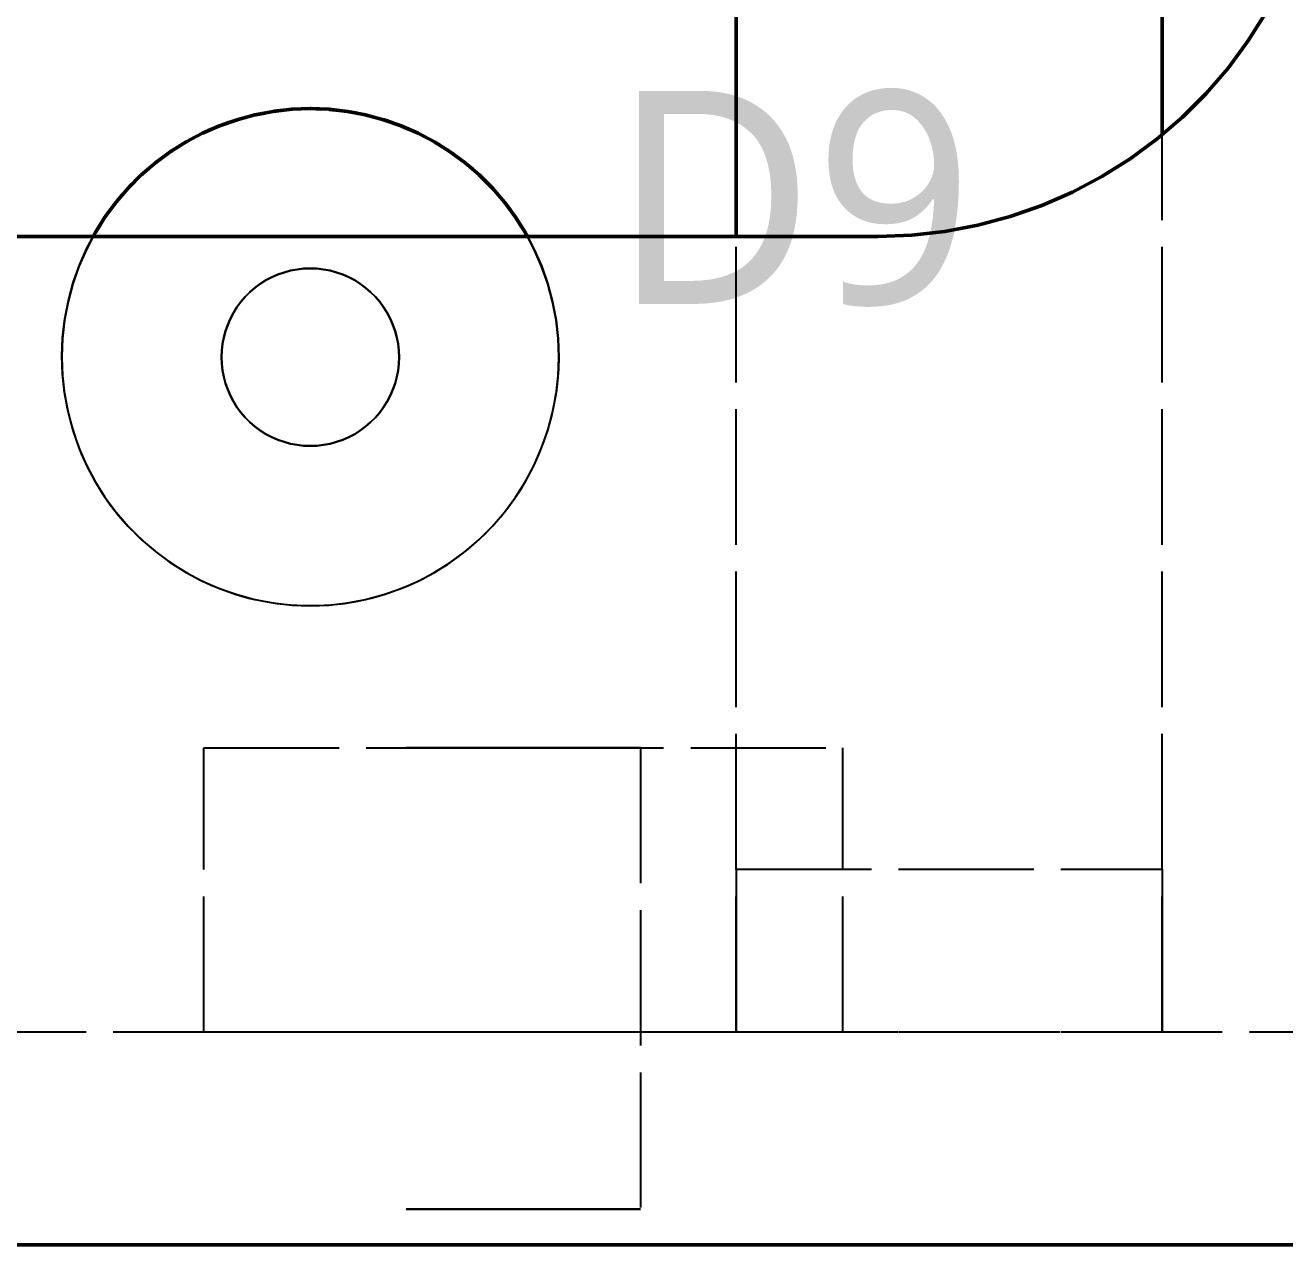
# Model space of a CAD drawing. Header units: millimetres. Extents: x 0 to 420, y 0 to 297.
# Drawn here: x 160.99 to 172.82, y 225.67 to 237.12 of the extents above; entities that cross this region are included whole.
import ezdxf

# ---------------------------------------------------------------- set-up
doc = ezdxf.new("R2010")
doc.units = ezdxf.units.MM
doc.linetypes.add('DASHED', pattern=[1.524, 1.27, -0.254])
for name, color, linetype, lineweight in [('DIM', 3, 'CONTINUOUS', 18), ('HIDDEN', 8, 'DASHED', 25), ('VISIBLE', 7, 'CONTINUOUS', 50)]:
    doc.layers.add(name, color=color, linetype=linetype, lineweight=lineweight)
doc.styles.add('CJK', font='NotoSansCJK-Regular.ttc')

msp = doc.modelspace()

# ---------------------------------------------------------------- linework, layer by layer
at = {"layer": 'HIDDEN'}
for points in [[(167.66667, 227.66667), (167.66667, 237.5695)], [(171.66667, 227.66667), (171.66667, 237.5695)], [(172.4702, 236.96739), (172.63731, 237.23333)], [(172.28369, 236.71468), (172.4702, 236.96739)], [(172.07882, 236.47661), (172.28369, 236.71468)], [(171.85673, 236.25452), (172.07882, 236.47661)], [(163.41123, 236.31767), (163.49594, 236.32695)], [(163.58507, 236.33028), (163.67014, 236.3332)], [(163.75937, 236.32986), (163.84433, 236.32644)], [(163.93317, 236.31643), (164.01753, 236.30669)], [(162.90215, 236.20281), (162.98291, 236.23074)], [(163.06882, 236.25376), (163.15136, 236.27557)], [(163.23882, 236.29212), (163.32269, 236.3077)], [(164.10548, 236.29004), (164.18876, 236.27406)], [(164.27536, 236.25086), (164.35709, 236.22874)], [(164.44185, 236.19908), (164.52156, 236.17098)], [(171.61866, 236.04964), (171.85673, 236.25452)], [(162.58256, 236.06436), (162.65837, 236.10405)], [(162.73977, 236.13956), (162.81827, 236.17346)], [(164.60403, 236.135), (164.68126, 236.1011)], [(171.66667, 229.19453), (171.66667, 236.09096)], [(162.43142, 235.97763), (162.5041, 236.02289)], [(164.76098, 236.05897), (164.8353, 236.01949)], [(164.91183, 235.9714), (164.98281, 235.92661)], [(171.36594, 235.86313), (171.61866, 236.04964)], [(162.28718, 235.87986), (162.35632, 235.93045)], [(165.05575, 235.87278), (165.12298, 235.82298)], [(171.1, 235.69603), (171.36594, 235.86313)], [(162.15064, 235.77159), (162.21586, 235.82723)], [(165.19192, 235.76365), (165.25503, 235.70917)], [(162.02257, 235.65343), (162.08349, 235.71381)], [(165.31959, 235.6446), (165.3782, 235.58581)], [(170.82231, 235.54926), (171.1, 235.69603)], [(161.90369, 235.52604), (161.95996, 235.59082)], [(165.43805, 235.51627), (165.49183, 235.45361)], [(170.53443, 235.42366), (170.82231, 235.54926)], [(161.79465, 235.39012), (161.84596, 235.45895)], [(165.54663, 235.37935), (165.59526, 235.31329)], [(170.23797, 235.31993), (170.53443, 235.42366)], [(161.69607, 235.24645), (161.74212, 235.31895)], [(169.93459, 235.23864), (170.23797, 235.31993)], [(113.66667, 235.13333), (169, 235.13333)], [(161.62832, 235.13333), (161.56441, 235.0124)], [(161.56961, 235.02314), (161.64903, 235.17158)], [(165.64473, 235.23457), (165.68793, 235.16564)], [(165.76893, 235.0124), (165.70501, 235.13333)], [(165.70507, 235.13333), (165.76979, 235.0106)], [(167.66667, 229.19453), (167.66667, 235.13333)], [(169, 235.13333), (169.31387, 235.14508)], [(169.31387, 235.14508), (169.62598, 235.18024)], [(169.62598, 235.18024), (169.93459, 235.23864)], [(161.56441, 235.0124), (161.49463, 234.85246)], [(161.49914, 234.86387), (161.56961, 235.02314)], [(165.83871, 234.85246), (165.76893, 235.0124)], [(165.76979, 235.0106), (165.83931, 234.85092)], [(161.49463, 234.85246), (161.437, 234.68776)], [(161.44074, 234.69979), (161.49914, 234.86387)], [(163.3051, 234.75081), (163.36222, 234.77573)], [(163.36222, 234.77573), (163.3051, 234.75081)], [(163.36222, 234.77573), (163.42104, 234.79631)], [(163.42104, 234.79631), (163.36222, 234.77573)], [(163.42104, 234.79631), (163.48123, 234.81244)], [(163.48123, 234.81244), (163.42104, 234.79631)], [(163.48123, 234.81244), (163.54246, 234.82403)], [(163.54246, 234.82403), (163.48123, 234.81244)], [(163.54246, 234.82403), (163.60439, 234.831)], [(163.60439, 234.831), (163.54246, 234.82403)], [(163.60439, 234.831), (163.66667, 234.83333)], [(163.66667, 234.83333), (163.60439, 234.831)], [(163.66667, 234.83333), (163.72894, 234.831)], [(163.72894, 234.831), (163.66667, 234.83333)], [(163.72894, 234.831), (163.79087, 234.82403)], [(163.79087, 234.82403), (163.72894, 234.831)], [(163.79087, 234.82403), (163.8521, 234.81244)], [(163.8521, 234.81244), (163.79087, 234.82403)], [(163.8521, 234.81244), (163.9123, 234.79631)], [(163.9123, 234.79631), (163.8521, 234.81244)], [(163.9123, 234.79631), (163.97112, 234.77573)], [(163.97112, 234.77573), (163.9123, 234.79631)], [(163.97112, 234.77573), (164.02824, 234.75081)], [(164.02824, 234.75081), (163.97112, 234.77573)], [(165.89634, 234.68776), (165.83871, 234.85246)], [(165.83931, 234.85092), (165.89673, 234.68649)], [(161.437, 234.68776), (161.39183, 234.51922)], [(161.39475, 234.53181), (161.44074, 234.69979)], [(163.14709, 234.65153), (163.19723, 234.68853)], [(163.19723, 234.68853), (163.14709, 234.65153)], [(163.19723, 234.68853), (163.25, 234.72169)], [(163.25, 234.72169), (163.19723, 234.68853)], [(163.25, 234.72169), (163.3051, 234.75081)], [(163.3051, 234.75081), (163.25, 234.72169)], [(164.02824, 234.75081), (164.08333, 234.72169)], [(164.08333, 234.72169), (164.02824, 234.75081)], [(164.08333, 234.72169), (164.1361, 234.68853)], [(164.1361, 234.68853), (164.08333, 234.72169)], [(164.1361, 234.68853), (164.18624, 234.65153)], [(164.18624, 234.65153), (164.1361, 234.68853)], [(165.9415, 234.51922), (165.89634, 234.68776)], [(165.89673, 234.68649), (165.94172, 234.51825)], [(163.01514, 234.51957), (163.05579, 234.56681)], [(163.05579, 234.56681), (163.01514, 234.51957)], [(163.05579, 234.56681), (163.09986, 234.61088)], [(163.09986, 234.61088), (163.05579, 234.56681)], [(163.09986, 234.61088), (163.14709, 234.65153)], [(163.14709, 234.65153), (163.09986, 234.61088)], [(164.18624, 234.65153), (164.23348, 234.61088)], [(164.23348, 234.61088), (164.18624, 234.65153)], [(164.23348, 234.61088), (164.27754, 234.56681)], [(164.27754, 234.56681), (164.23348, 234.61088)], [(164.27754, 234.56681), (164.31819, 234.51957)], [(164.31819, 234.51957), (164.27754, 234.56681)], [(161.39183, 234.51922), (161.35939, 234.34777)], [(161.36141, 234.36087), (161.39475, 234.53181)], [(162.91586, 234.36157), (162.94498, 234.41667)], [(162.94498, 234.41667), (162.91586, 234.36157)], [(162.94498, 234.41667), (162.97813, 234.46943)], [(162.97813, 234.46943), (162.94498, 234.41667)], [(162.97813, 234.46943), (163.01514, 234.51957)], [(163.01514, 234.51957), (162.97813, 234.46943)], [(164.31819, 234.51957), (164.3552, 234.46943)], [(164.3552, 234.46943), (164.31819, 234.51957)], [(164.3552, 234.46943), (164.38835, 234.41667)], [(164.38835, 234.41667), (164.3552, 234.46943)], [(164.38835, 234.41667), (164.41747, 234.36157)], [(164.41747, 234.36157), (164.38835, 234.41667)], [(165.97394, 234.34777), (165.9415, 234.51922)], [(165.94172, 234.51825), (165.97404, 234.34711)], [(161.35939, 234.34777), (161.33986, 234.17437)], [(161.34091, 234.18792), (161.36141, 234.36087)], [(162.87036, 234.24563), (162.89094, 234.30445)], [(162.89094, 234.30445), (162.87036, 234.24563)], [(162.89094, 234.30445), (162.91586, 234.36157)], [(162.91586, 234.36157), (162.89094, 234.30445)], [(164.41747, 234.36157), (164.44239, 234.30445)], [(164.44239, 234.30445), (164.41747, 234.36157)], [(164.44239, 234.30445), (164.46298, 234.24563)], [(164.46298, 234.24563), (164.44239, 234.30445)], [(165.99348, 234.17437), (165.97394, 234.34777)], [(165.97404, 234.34711), (165.9935, 234.17404)], [(161.33337, 234.01393), (161.34091, 234.18792)], [(162.84264, 234.1242), (162.85423, 234.18543)], [(162.85423, 234.18543), (162.84264, 234.1242)], [(162.85423, 234.18543), (162.87036, 234.24563)], [(162.87036, 234.24563), (162.85423, 234.18543)], [(164.46298, 234.24563), (164.47911, 234.18543)], [(164.47911, 234.18543), (164.46298, 234.24563)], [(164.47911, 234.18543), (164.49069, 234.1242)], [(164.49069, 234.1242), (164.47911, 234.18543)], [(161.33986, 234.17437), (161.33333, 234)], [(162.83333, 234), (162.83566, 234.06228)], [(162.83566, 234.06228), (162.83333, 234)], [(162.83566, 234.06228), (162.84264, 234.1242)], [(162.84264, 234.1242), (162.83566, 234.06228)], [(164.49069, 234.1242), (164.49767, 234.06228)], [(164.49767, 234.06228), (164.49069, 234.1242)], [(164.49767, 234.06228), (164.5, 234)], [(164.5, 234), (164.49767, 234.06228)], [(166, 234), (165.99348, 234.17437)], [(165.9935, 234.17404), (166, 234)], [(161.33333, 234), (161.33986, 233.82563)], [(161.33884, 233.83985), (161.33337, 234.01393)], [(162.83566, 233.93772), (162.83333, 234)], [(162.83333, 234), (162.83566, 233.93772)], [(164.5, 234), (164.49767, 233.93772)], [(164.49767, 233.93772), (164.5, 234)], [(165.99348, 233.82563), (166, 234)], [(166, 234), (165.99734, 233.88855)], [(161.35727, 233.66667), (161.33884, 233.83985)], [(161.33986, 233.82563), (161.35939, 233.65223)], [(162.84264, 233.8758), (162.83566, 233.93772)], [(162.83566, 233.93772), (162.84264, 233.8758)], [(162.85423, 233.81457), (162.84264, 233.8758)], [(162.84264, 233.8758), (162.85423, 233.81457)], [(164.49069, 233.8758), (164.47911, 233.81457)], [(164.47911, 233.81457), (164.49069, 233.8758)], [(164.49767, 233.93772), (164.49069, 233.8758)], [(164.49069, 233.8758), (164.49767, 233.93772)], [(165.97394, 233.65223), (165.99348, 233.82563)], [(165.99734, 233.88855), (165.98935, 233.77735)], [(162.87036, 233.75437), (162.85423, 233.81457)], [(162.85423, 233.81457), (162.87036, 233.75437)], [(162.89094, 233.69555), (162.87036, 233.75437)], [(162.87036, 233.75437), (162.89094, 233.69555)], [(164.46298, 233.75437), (164.44239, 233.69555)], [(164.44239, 233.69555), (164.46298, 233.75437)], [(164.47911, 233.81457), (164.46298, 233.75437)], [(164.46298, 233.75437), (164.47911, 233.81457)], [(165.98935, 233.77735), (165.97607, 233.66667)], [(161.35727, 233.66667), (161.38395, 233.51661)], [(161.35939, 233.65223), (161.39183, 233.48078)], [(162.91586, 233.63843), (162.89094, 233.69555)], [(162.89094, 233.69555), (162.91586, 233.63843)], [(162.94498, 233.58333), (162.91586, 233.63843)], [(162.91586, 233.63843), (162.94498, 233.58333)], [(164.41747, 233.63843), (164.38835, 233.58333)], [(164.38835, 233.58333), (164.41747, 233.63843)], [(164.44239, 233.69555), (164.41747, 233.63843)], [(164.41747, 233.63843), (164.44239, 233.69555)], [(165.9415, 233.48078), (165.97394, 233.65223)], [(165.95746, 233.5565), (165.97607, 233.66667)], [(161.38395, 233.51661), (161.41981, 233.37067)], [(161.39183, 233.48078), (161.437, 233.31224)], [(162.97813, 233.53057), (162.94498, 233.58333)], [(162.94498, 233.58333), (162.97813, 233.53057)], [(163.01514, 233.48043), (162.97813, 233.53057)], [(162.97813, 233.53057), (163.01514, 233.48043)], [(163.05579, 233.43319), (163.01514, 233.48043)], [(163.01514, 233.48043), (163.05579, 233.43319)], [(164.31819, 233.48043), (164.27754, 233.43319)], [(164.27754, 233.43319), (164.31819, 233.48043)], [(164.3552, 233.53057), (164.31819, 233.48043)], [(164.31819, 233.48043), (164.3552, 233.53057)], [(164.38835, 233.58333), (164.3552, 233.53057)], [(164.3552, 233.53057), (164.38835, 233.58333)], [(165.89634, 233.31224), (165.9415, 233.48078)], [(165.93387, 233.44844), (165.95746, 233.5565)], [(161.41981, 233.37067), (161.46421, 233.22953)], [(163.09986, 233.38912), (163.05579, 233.43319)], [(163.05579, 233.43319), (163.09986, 233.38912)], [(163.14709, 233.34847), (163.09986, 233.38912)], [(163.09986, 233.38912), (163.14709, 233.34847)], [(164.23348, 233.38912), (164.18624, 233.34847)], [(164.18624, 233.34847), (164.23348, 233.38912)], [(164.27754, 233.43319), (164.23348, 233.38912)], [(164.23348, 233.38912), (164.27754, 233.43319)], [(165.90041, 233.32559), (165.93387, 233.44844)], [(161.437, 233.31224), (161.49463, 233.14754)], [(163.19723, 233.31147), (163.14709, 233.34847)], [(163.14709, 233.34847), (163.19723, 233.31147)], [(163.25, 233.27831), (163.19723, 233.31147)], [(163.19723, 233.31147), (163.25, 233.27831)], [(163.3051, 233.24919), (163.25, 233.27831)], [(163.25, 233.27831), (163.3051, 233.24919)], [(163.36222, 233.22427), (163.3051, 233.24919)], [(163.3051, 233.24919), (163.36222, 233.22427)], [(164.02824, 233.24919), (163.97112, 233.22427)], [(163.97112, 233.22427), (164.02824, 233.24919)], [(164.08333, 233.27831), (164.02824, 233.24919)], [(164.02824, 233.24919), (164.08333, 233.27831)], [(164.1361, 233.31147), (164.08333, 233.27831)], [(164.08333, 233.27831), (164.1361, 233.31147)], [(164.18624, 233.34847), (164.1361, 233.31147)], [(164.1361, 233.31147), (164.18624, 233.34847)], [(165.83871, 233.14754), (165.89634, 233.31224)], [(165.86089, 233.20638), (165.90041, 233.32559)], [(161.46421, 233.22953), (161.51649, 233.09381)], [(161.49463, 233.14754), (161.56441, 232.9876)], [(163.42104, 233.20369), (163.36222, 233.22427)], [(163.36222, 233.22427), (163.42104, 233.20369)], [(163.48123, 233.18756), (163.42104, 233.20369)], [(163.42104, 233.20369), (163.48123, 233.18756)], [(163.54246, 233.17597), (163.48123, 233.18756)], [(163.48123, 233.18756), (163.54246, 233.17597)], [(163.60439, 233.169), (163.54246, 233.17597)], [(163.54246, 233.17597), (163.60439, 233.169)], [(163.66667, 233.16667), (163.60439, 233.169)], [(163.60439, 233.169), (163.66667, 233.16667)], [(163.72894, 233.169), (163.66667, 233.16667)], [(163.66667, 233.16667), (163.72894, 233.169)], [(163.79087, 233.17597), (163.72894, 233.169)], [(163.72894, 233.169), (163.79087, 233.17597)], [(163.8521, 233.18756), (163.79087, 233.17597)], [(163.79087, 233.17597), (163.8521, 233.18756)], [(163.9123, 233.20369), (163.8521, 233.18756)], [(163.8521, 233.18756), (163.9123, 233.20369)], [(163.97112, 233.22427), (163.9123, 233.20369)], [(163.9123, 233.20369), (163.97112, 233.22427)], [(165.76893, 232.9876), (165.83871, 233.14754)], [(165.81573, 233.09118), (165.86089, 233.20638)], [(161.51649, 233.09381), (161.57588, 232.96411)], [(165.76542, 232.98036), (165.81573, 233.09118)], [(161.56441, 232.9876), (161.64594, 232.83333)], [(161.57588, 232.96411), (161.64156, 232.84095)], [(165.68739, 232.83333), (165.76893, 232.9876)], [(165.71047, 232.87425), (165.76542, 232.98036)], [(161.64156, 232.84095), (161.71274, 232.7246)], [(161.64594, 232.83333), (161.73878, 232.68559)], [(165.58853, 232.67679), (165.6514, 232.77311)], [(165.59456, 232.68559), (165.68739, 232.83333)], [(165.6514, 232.77311), (165.71047, 232.87425)], [(161.71274, 232.7246), (161.78895, 232.61485)], [(161.73878, 232.68559), (161.84239, 232.54519)], [(165.49094, 232.54519), (165.59456, 232.68559)], [(165.52218, 232.58525), (165.58853, 232.67679)], [(161.78895, 232.61485), (161.86966, 232.51165)], [(161.84239, 232.54519), (161.95621, 232.41293)], [(165.37712, 232.41293), (165.49094, 232.54519)], [(165.45267, 232.49846), (165.52218, 232.58525)], [(161.86966, 232.51165), (161.95436, 232.41493)], [(161.95436, 232.41493), (162.04264, 232.3246)], [(161.95621, 232.41293), (162.0796, 232.28955)], [(165.25374, 232.28955), (165.37712, 232.41293)], [(165.30533, 232.33891), (165.3803, 232.41636)], [(165.3803, 232.41636), (165.45267, 232.49846)], [(162.04264, 232.3246), (162.13412, 232.24052)], [(162.0796, 232.28955), (162.21186, 232.17573)], [(165.12148, 232.17573), (165.25374, 232.28955)], [(165.22799, 232.26602), (165.30533, 232.33891)], [(162.13412, 232.24052), (162.22849, 232.16259)], [(162.21186, 232.17573), (162.35225, 232.07211)], [(164.98108, 232.07211), (165.12148, 232.17573)], [(165.06588, 232.13274), (165.1485, 232.19761)], [(165.1485, 232.19761), (165.22799, 232.26602)], [(162.22849, 232.16259), (162.32543, 232.09067)], [(162.32543, 232.09067), (162.42469, 232.02467)], [(162.35225, 232.07211), (162.5, 231.97927)], [(164.83333, 231.97927), (164.98108, 232.07211)], [(164.84022, 231.98326), (164.95446, 232.05423)], [(164.95446, 232.05423), (165.06588, 232.13274)], [(162.42469, 232.02467), (162.51277, 231.97196)], [(162.5, 231.97927), (162.65427, 231.89774)], [(162.51277, 231.97196), (162.61674, 231.91623)], [(164.67906, 231.89774), (164.83333, 231.97927)], [(164.72349, 231.91972), (164.84022, 231.98326)], [(162.61674, 231.91623), (162.73574, 231.86042)], [(162.65427, 231.89774), (162.8142, 231.82796)], [(162.73574, 231.86042), (162.85663, 231.81179)], [(162.8142, 231.82796), (162.9789, 231.77033)], [(164.35443, 231.77033), (164.51913, 231.82796)], [(164.48378, 231.81442), (164.60458, 231.86347)], [(164.51913, 231.82796), (164.67906, 231.89774)], [(164.60458, 231.86347), (164.72349, 231.91972)], [(162.85663, 231.81179), (162.97914, 231.77026)], [(162.9789, 231.77033), (163.14745, 231.72517)], [(162.97914, 231.77026), (163.103, 231.73577)], [(163.103, 231.73577), (163.22795, 231.70828)], [(163.14745, 231.72517), (163.3189, 231.69273)], [(163.22795, 231.70828), (163.35374, 231.68775)], [(163.98688, 231.68874), (164.11265, 231.70968)], [(164.01443, 231.69273), (164.18588, 231.72517)], [(164.11265, 231.70968), (164.23756, 231.73758)], [(164.18588, 231.72517), (164.35443, 231.77033)], [(164.23756, 231.73758), (164.36135, 231.77248)], [(164.36135, 231.77248), (164.48378, 231.81442)], [(163.3189, 231.69273), (163.4923, 231.67319)], [(163.35374, 231.68775), (163.48012, 231.67414)], [(163.48012, 231.67414), (163.60688, 231.66743)], [(163.4923, 231.67319), (163.66667, 231.66667)], [(163.60688, 231.66743), (163.73376, 231.66763)], [(163.66667, 231.66667), (163.84104, 231.67319)], [(163.73376, 231.66763), (163.86051, 231.67473)], [(163.84104, 231.67319), (164.01443, 231.69273)], [(163.86051, 231.67473), (163.98688, 231.68874)], [(162.66667, 230.33333), (168.66667, 230.33333)], [(162.66667, 227.66667), (162.66667, 230.33333)], [(162.66667, 230.33333), (168.66667, 230.33333)], [(162.66667, 227.66667), (162.66667, 230.33333)], [(164.56667, 230.33333), (164.56974, 230.33333)], [(164.56974, 230.33333), (164.56667, 230.33333)], [(164.56974, 230.33333), (164.57895, 230.33333)], [(164.57895, 230.33333), (164.56974, 230.33333)], [(164.57895, 230.33333), (164.59425, 230.33333)], [(164.59425, 230.33333), (164.57895, 230.33333)], [(164.59425, 230.33333), (164.61554, 230.33333)], [(164.61554, 230.33333), (164.59425, 230.33333)], [(164.61554, 230.33333), (164.64271, 230.33333)], [(164.64271, 230.33333), (164.61554, 230.33333)], [(164.64271, 230.33333), (164.6756, 230.33333)], [(164.6756, 230.33333), (164.64271, 230.33333)], [(164.6756, 230.33333), (164.71404, 230.33333)], [(164.71404, 230.33333), (164.6756, 230.33333)], [(164.71404, 230.33333), (164.7578, 230.33333)], [(164.7578, 230.33333), (164.71404, 230.33333)], [(164.7578, 230.33333), (164.80665, 230.33333)], [(164.80665, 230.33333), (164.7578, 230.33333)], [(164.80665, 230.33333), (164.86031, 230.33333)], [(164.86031, 230.33333), (164.80665, 230.33333)], [(164.86031, 230.33333), (164.91848, 230.33333)], [(164.91848, 230.33333), (164.86031, 230.33333)], [(164.91848, 230.33333), (164.98083, 230.33333)], [(164.98083, 230.33333), (164.91848, 230.33333)], [(164.98083, 230.33333), (165.04701, 230.33333)], [(165.04701, 230.33333), (164.98083, 230.33333)], [(165.04701, 230.33333), (165.11667, 230.33333)], [(165.11667, 230.33333), (165.04701, 230.33333)], [(165.11667, 230.33333), (165.18939, 230.33333)], [(165.18939, 230.33333), (165.11667, 230.33333)], [(165.18939, 230.33333), (165.26479, 230.33333)], [(165.26479, 230.33333), (165.18939, 230.33333)], [(165.26479, 230.33333), (165.34244, 230.33333)], [(165.34244, 230.33333), (165.26479, 230.33333)], [(165.34244, 230.33333), (165.42189, 230.33333)], [(165.42189, 230.33333), (165.34244, 230.33333)], [(165.42189, 230.33333), (165.50272, 230.33333)], [(165.50272, 230.33333), (165.42189, 230.33333)], [(165.50272, 230.33333), (165.58446, 230.33333)], [(165.58446, 230.33333), (165.50272, 230.33333)], [(165.58446, 230.33333), (165.66667, 230.33333)], [(165.66667, 230.33333), (165.58446, 230.33333)], [(165.66667, 230.33333), (165.74887, 230.33333)], [(165.74887, 230.33333), (165.66667, 230.33333)], [(165.74887, 230.33333), (165.83061, 230.33333)], [(165.83061, 230.33333), (165.74887, 230.33333)], [(165.83061, 230.33333), (165.91144, 230.33333)], [(165.91144, 230.33333), (165.83061, 230.33333)], [(165.91144, 230.33333), (165.9909, 230.33333)], [(165.9909, 230.33333), (165.91144, 230.33333)], [(165.9909, 230.33333), (166.06854, 230.33333)], [(166.06854, 230.33333), (165.9909, 230.33333)], [(166.06854, 230.33333), (166.14394, 230.33333)], [(166.14394, 230.33333), (166.06854, 230.33333)], [(166.14394, 230.33333), (166.21667, 230.33333)], [(166.21667, 230.33333), (166.14394, 230.33333)], [(166.21667, 230.33333), (166.28632, 230.33333)], [(166.28632, 230.33333), (166.21667, 230.33333)], [(166.28632, 230.33333), (166.35251, 230.33333)], [(166.35251, 230.33333), (166.28632, 230.33333)], [(166.35251, 230.33333), (166.41486, 230.33333)], [(166.41486, 230.33333), (166.35251, 230.33333)], [(166.41486, 230.33333), (166.47302, 230.33333)], [(166.47302, 230.33333), (166.41486, 230.33333)], [(166.47302, 230.33333), (166.52668, 230.33333)], [(166.52668, 230.33333), (166.47302, 230.33333)], [(166.52668, 230.33333), (166.57553, 230.33333)], [(166.57553, 230.33333), (166.52668, 230.33333)], [(166.57553, 230.33333), (166.61929, 230.33333)], [(166.61929, 230.33333), (166.57553, 230.33333)], [(166.61929, 230.33333), (166.65773, 230.33333)], [(166.65773, 230.33333), (166.61929, 230.33333)], [(166.65773, 230.33333), (166.69063, 230.33333)], [(166.69063, 230.33333), (166.65773, 230.33333)], [(166.69063, 230.33333), (166.7178, 230.33333)], [(166.7178, 230.33333), (166.69063, 230.33333)], [(166.7178, 230.33333), (166.73909, 230.33333)], [(166.73909, 230.33333), (166.7178, 230.33333)], [(166.73909, 230.33333), (166.75438, 230.33333)], [(166.75438, 230.33333), (166.73909, 230.33333)], [(166.75438, 230.33333), (166.76359, 230.33333)], [(166.76359, 230.33333), (166.75438, 230.33333)], [(166.76359, 230.33333), (166.76667, 230.33333)], [(166.76667, 230.33333), (166.76359, 230.33333)], [(166.76667, 230.33333), (166.76667, 226)], [(168.66667, 227.66667), (168.66667, 230.33333)], [(168.66667, 227.66667), (168.66667, 230.33333)], [(167.66667, 229.19453), (167.66667, 228.9148)], [(167.66667, 229.19453), (171.66667, 229.19453)], [(171.66667, 229.19453), (171.66667, 228.9148)], [(167.66667, 228.9148), (167.66667, 228.66036)], [(171.66667, 228.9148), (171.66667, 228.66036)], [(167.66667, 228.66036), (167.66667, 228.43257)], [(171.66667, 228.66036), (171.66667, 228.43257)], [(167.66667, 228.43257), (167.66667, 228.23264)], [(171.66667, 228.43257), (171.66667, 228.23264)], [(167.66667, 228.23264), (167.66667, 228.06163)], [(171.66667, 228.23264), (171.66667, 228.06163)], [(167.66667, 228.06163), (167.66667, 227.92046)], [(171.66667, 228.06163), (171.66667, 227.92046)], [(167.66667, 227.92046), (167.66667, 227.80987)], [(171.66667, 227.92046), (171.66667, 227.80987)], [(167.66667, 227.80987), (167.66667, 227.73045)], [(171.66667, 227.80987), (171.66667, 227.73045)], [(167.66667, 227.73045), (167.66667, 227.68263)], [(167.66667, 227.68263), (167.66667, 227.66667)], [(171.66667, 227.73045), (171.66667, 227.68263)], [(171.66667, 227.68263), (171.66667, 227.66667)], [(110, 227.66667), (173.33333, 227.66667)], [(162.66667, 227.66667), (168.66667, 227.66667)], [(162.66667, 227.66667), (168.66667, 227.66667)], [(167.66667, 227.66667), (171.66667, 227.66667)], [(164.56667, 226), (164.56974, 226)], [(164.56974, 226), (164.56667, 226)], [(164.56974, 226), (164.57895, 226)], [(164.57895, 226), (164.56974, 226)], [(164.57895, 226), (164.59425, 226)], [(164.59425, 226), (164.57895, 226)], [(164.59425, 226), (164.61554, 226)], [(164.61554, 226), (164.59425, 226)], [(164.61554, 226), (164.64271, 226)], [(164.64271, 226), (164.61554, 226)], [(164.64271, 226), (164.6756, 226)], [(164.6756, 226), (164.64271, 226)], [(164.6756, 226), (164.71404, 226)], [(164.71404, 226), (164.6756, 226)], [(164.71404, 226), (164.7578, 226)], [(164.7578, 226), (164.71404, 226)], [(164.7578, 226), (164.80665, 226)], [(164.80665, 226), (164.7578, 226)], [(164.80665, 226), (164.86031, 226)], [(164.86031, 226), (164.80665, 226)], [(164.86031, 226), (164.91848, 226)], [(164.91848, 226), (164.86031, 226)], [(164.91848, 226), (164.98083, 226)], [(164.98083, 226), (164.91848, 226)], [(164.98083, 226), (165.04701, 226)], [(165.04701, 226), (164.98083, 226)], [(165.04701, 226), (165.11667, 226)], [(165.11667, 226), (165.04701, 226)], [(165.11667, 226), (165.18939, 226)], [(165.18939, 226), (165.11667, 226)], [(165.18939, 226), (165.26479, 226)], [(165.26479, 226), (165.18939, 226)], [(165.26479, 226), (165.34244, 226)], [(165.34244, 226), (165.26479, 226)], [(165.34244, 226), (165.42189, 226)], [(165.42189, 226), (165.34244, 226)], [(165.42189, 226), (165.50272, 226)], [(165.50272, 226), (165.42189, 226)], [(165.50272, 226), (165.58446, 226)], [(165.58446, 226), (165.50272, 226)], [(165.58446, 226), (165.66667, 226)], [(165.66667, 226), (165.58446, 226)], [(165.66667, 226), (165.74887, 226)], [(165.74887, 226), (165.66667, 226)], [(165.74887, 226), (165.83061, 226)], [(165.83061, 226), (165.74887, 226)], [(165.83061, 226), (165.91144, 226)], [(165.91144, 226), (165.83061, 226)], [(165.91144, 226), (165.9909, 226)], [(165.9909, 226), (165.91144, 226)], [(165.9909, 226), (166.06854, 226)], [(166.06854, 226), (165.9909, 226)], [(166.06854, 226), (166.14394, 226)], [(166.14394, 226), (166.06854, 226)], [(166.14394, 226), (166.21667, 226)], [(166.21667, 226), (166.14394, 226)], [(166.21667, 226), (166.28632, 226)], [(166.28632, 226), (166.21667, 226)], [(166.28632, 226), (166.35251, 226)], [(166.35251, 226), (166.28632, 226)], [(166.35251, 226), (166.41486, 226)], [(166.41486, 226), (166.35251, 226)], [(166.41486, 226), (166.47302, 226)], [(166.47302, 226), (166.41486, 226)], [(166.47302, 226), (166.52668, 226)], [(166.52668, 226), (166.47302, 226)], [(166.52668, 226), (166.57553, 226)], [(166.57553, 226), (166.52668, 226)], [(166.57553, 226), (166.61929, 226)], [(166.61929, 226), (166.57553, 226)], [(166.61929, 226), (166.65773, 226)], [(166.65773, 226), (166.61929, 226)], [(166.65773, 226), (166.69063, 226)], [(166.69063, 226), (166.65773, 226)], [(166.69063, 226), (166.7178, 226)], [(166.7178, 226), (166.69063, 226)], [(166.7178, 226), (166.73909, 226)], [(166.73909, 226), (166.7178, 226)], [(166.73909, 226), (166.75438, 226)], [(166.75438, 226), (166.73909, 226)], [(166.75438, 226), (166.76359, 226)], [(166.76359, 226), (166.75438, 226)], [(166.76359, 226), (166.76667, 226)], [(166.76667, 226), (166.76359, 226)]]:
    msp.add_lwpolyline(points, dxfattribs=at)
at = {"layer": 'VISIBLE'}
for points in [[(167.66667, 235.13333), (167.66667, 237.5695)], [(171.66667, 236.09096), (171.66667, 237.5695)], [(172.4702, 236.96739), (172.63731, 237.23333)], [(172.28369, 236.71468), (172.4702, 236.96739)], [(172.07882, 236.47661), (172.28369, 236.71468)], [(171.85673, 236.25452), (172.07882, 236.47661)], [(163.4923, 236.32681), (163.3189, 236.30727)], [(163.32644, 236.3084), (163.41123, 236.31767)], [(163.66667, 236.33333), (163.4923, 236.32681)], [(163.49594, 236.32695), (163.49957, 236.32734)], [(163.49957, 236.32734), (163.58507, 236.33028)], [(163.84104, 236.32681), (163.66667, 236.33333)], [(163.67014, 236.3332), (163.67363, 236.33332)], [(163.67363, 236.33332), (163.75937, 236.32986)], [(164.01443, 236.30727), (163.84104, 236.32681)], [(163.84433, 236.32644), (163.84765, 236.3263)], [(163.84765, 236.3263), (163.93317, 236.31643)], [(162.9789, 236.22967), (162.8142, 236.17204)], [(162.82223, 236.17517), (162.90215, 236.20281)], [(163.14745, 236.27483), (162.9789, 236.22967)], [(162.98291, 236.23074), (162.98683, 236.2321)], [(162.98683, 236.2321), (163.06882, 236.25376)], [(163.3189, 236.30727), (163.14745, 236.27483)], [(163.15136, 236.27557), (163.15521, 236.27659)], [(163.15521, 236.27659), (163.23882, 236.29212)], [(163.32269, 236.3077), (163.32644, 236.3084)], [(164.18588, 236.27483), (164.01443, 236.30727)], [(164.01753, 236.30669), (164.02066, 236.30632)], [(164.02066, 236.30632), (164.10548, 236.29004)], [(164.35443, 236.22967), (164.18588, 236.27483)], [(164.18876, 236.27406), (164.1917, 236.2735)], [(164.1917, 236.2735), (164.27536, 236.25086)], [(164.51913, 236.17204), (164.35443, 236.22967)], [(164.35709, 236.22874), (164.35981, 236.228)], [(164.35981, 236.228), (164.44185, 236.19908)], [(171.61866, 236.04964), (171.85673, 236.25452)], [(162.65427, 236.10226), (162.5, 236.02073)], [(162.8142, 236.17204), (162.65427, 236.10226)], [(162.65837, 236.10405), (162.66234, 236.10613)], [(162.66234, 236.10613), (162.73977, 236.13956)], [(162.81827, 236.17346), (162.82223, 236.17517)], [(164.67906, 236.10226), (164.51913, 236.17204)], [(164.52156, 236.17098), (164.52406, 236.1701)], [(164.52406, 236.1701), (164.60403, 236.135)], [(164.83333, 236.02073), (164.67906, 236.10226)], [(164.68126, 236.1011), (164.68354, 236.1001)], [(164.68354, 236.1001), (164.76098, 236.05897)], [(162.5, 236.02073), (162.35225, 235.92789)], [(162.36021, 235.93329), (162.43142, 235.97763)], [(162.5041, 236.02289), (162.50805, 236.02535)], [(162.50805, 236.02535), (162.58256, 236.06436)], [(164.98108, 235.92789), (164.83333, 236.02073)], [(164.8353, 236.01949), (164.83735, 236.0184)], [(164.83735, 236.0184), (164.91183, 235.9714)], [(171.36594, 235.86313), (171.61866, 236.04964)], [(162.35225, 235.92789), (162.21186, 235.82427)], [(162.21965, 235.83046), (162.28718, 235.87986)], [(162.35632, 235.93045), (162.36021, 235.93329)], [(165.12148, 235.82427), (164.98108, 235.92789)], [(164.98281, 235.92661), (164.98464, 235.92546)], [(164.98464, 235.92546), (165.05575, 235.87278)], [(171.1, 235.69603), (171.36594, 235.86313)], [(162.21186, 235.82427), (162.0796, 235.71045)], [(162.08715, 235.71743), (162.15064, 235.77159)], [(162.21586, 235.82723), (162.21965, 235.83046)], [(165.25374, 235.71045), (165.12148, 235.82427)], [(165.12298, 235.82298), (165.12458, 235.82179)], [(165.12458, 235.82179), (165.19192, 235.76365)], [(162.0796, 235.71045), (161.95621, 235.58707)], [(161.96345, 235.59483), (162.02257, 235.65343)], [(162.08349, 235.71381), (162.08715, 235.71743)], [(165.37712, 235.58707), (165.25374, 235.71045)], [(165.25503, 235.70917), (165.25641, 235.70797)], [(165.25641, 235.70797), (165.31959, 235.6446)], [(170.82231, 235.54926), (171.1, 235.69603)], [(161.95621, 235.58707), (161.84239, 235.45481)], [(161.84923, 235.46335), (161.90369, 235.52604)], [(161.95996, 235.59082), (161.96345, 235.59483)], [(165.49094, 235.45481), (165.37712, 235.58707)], [(165.3782, 235.58581), (165.37937, 235.58464)], [(165.37937, 235.58464), (165.43805, 235.51627)], [(170.53443, 235.42366), (170.82231, 235.54926)], [(161.84239, 235.45481), (161.73878, 235.31441)], [(161.74515, 235.32371), (161.79465, 235.39012)], [(161.84596, 235.45895), (161.84923, 235.46335)], [(165.59456, 235.31441), (165.49094, 235.45481)], [(165.49183, 235.45361), (165.4928, 235.45248)], [(165.4928, 235.45248), (165.54663, 235.37935)], [(170.23797, 235.31993), (170.53443, 235.42366)], [(161.73878, 235.31441), (161.64594, 235.16667)], [(161.65177, 235.1767), (161.69607, 235.24645)], [(161.74212, 235.31895), (161.74515, 235.32371)], [(165.68739, 235.16667), (165.59456, 235.31441)], [(165.59526, 235.31329), (165.59605, 235.31222)], [(165.59605, 235.31222), (165.64473, 235.23457)], [(169.93459, 235.23864), (170.23797, 235.31993)], [(113.66667, 235.13333), (169, 235.13333)], [(161.64594, 235.16667), (161.62832, 235.13333)], [(161.64903, 235.17158), (161.65177, 235.1767)], [(165.70501, 235.13333), (165.68739, 235.16667)], [(165.68793, 235.16564), (165.68855, 235.16466)], [(165.68855, 235.16466), (165.70507, 235.13333)], [(169, 235.13333), (169.31387, 235.14508)], [(169.31387, 235.14508), (169.62598, 235.18024)], [(169.62598, 235.18024), (169.93459, 235.23864)], [(42, 225.66667), (179, 225.66667)]]:
    msp.add_lwpolyline(points, dxfattribs=at)

# ---------------------------------------------------------------- texts
at = {"layer": 'DIM', "style": 'CJK'}
msp.add_text('D9', height=2, dxfattribs=at).set_placement((166.5, 234.5))

doc.saveas('drawing.dxf')
